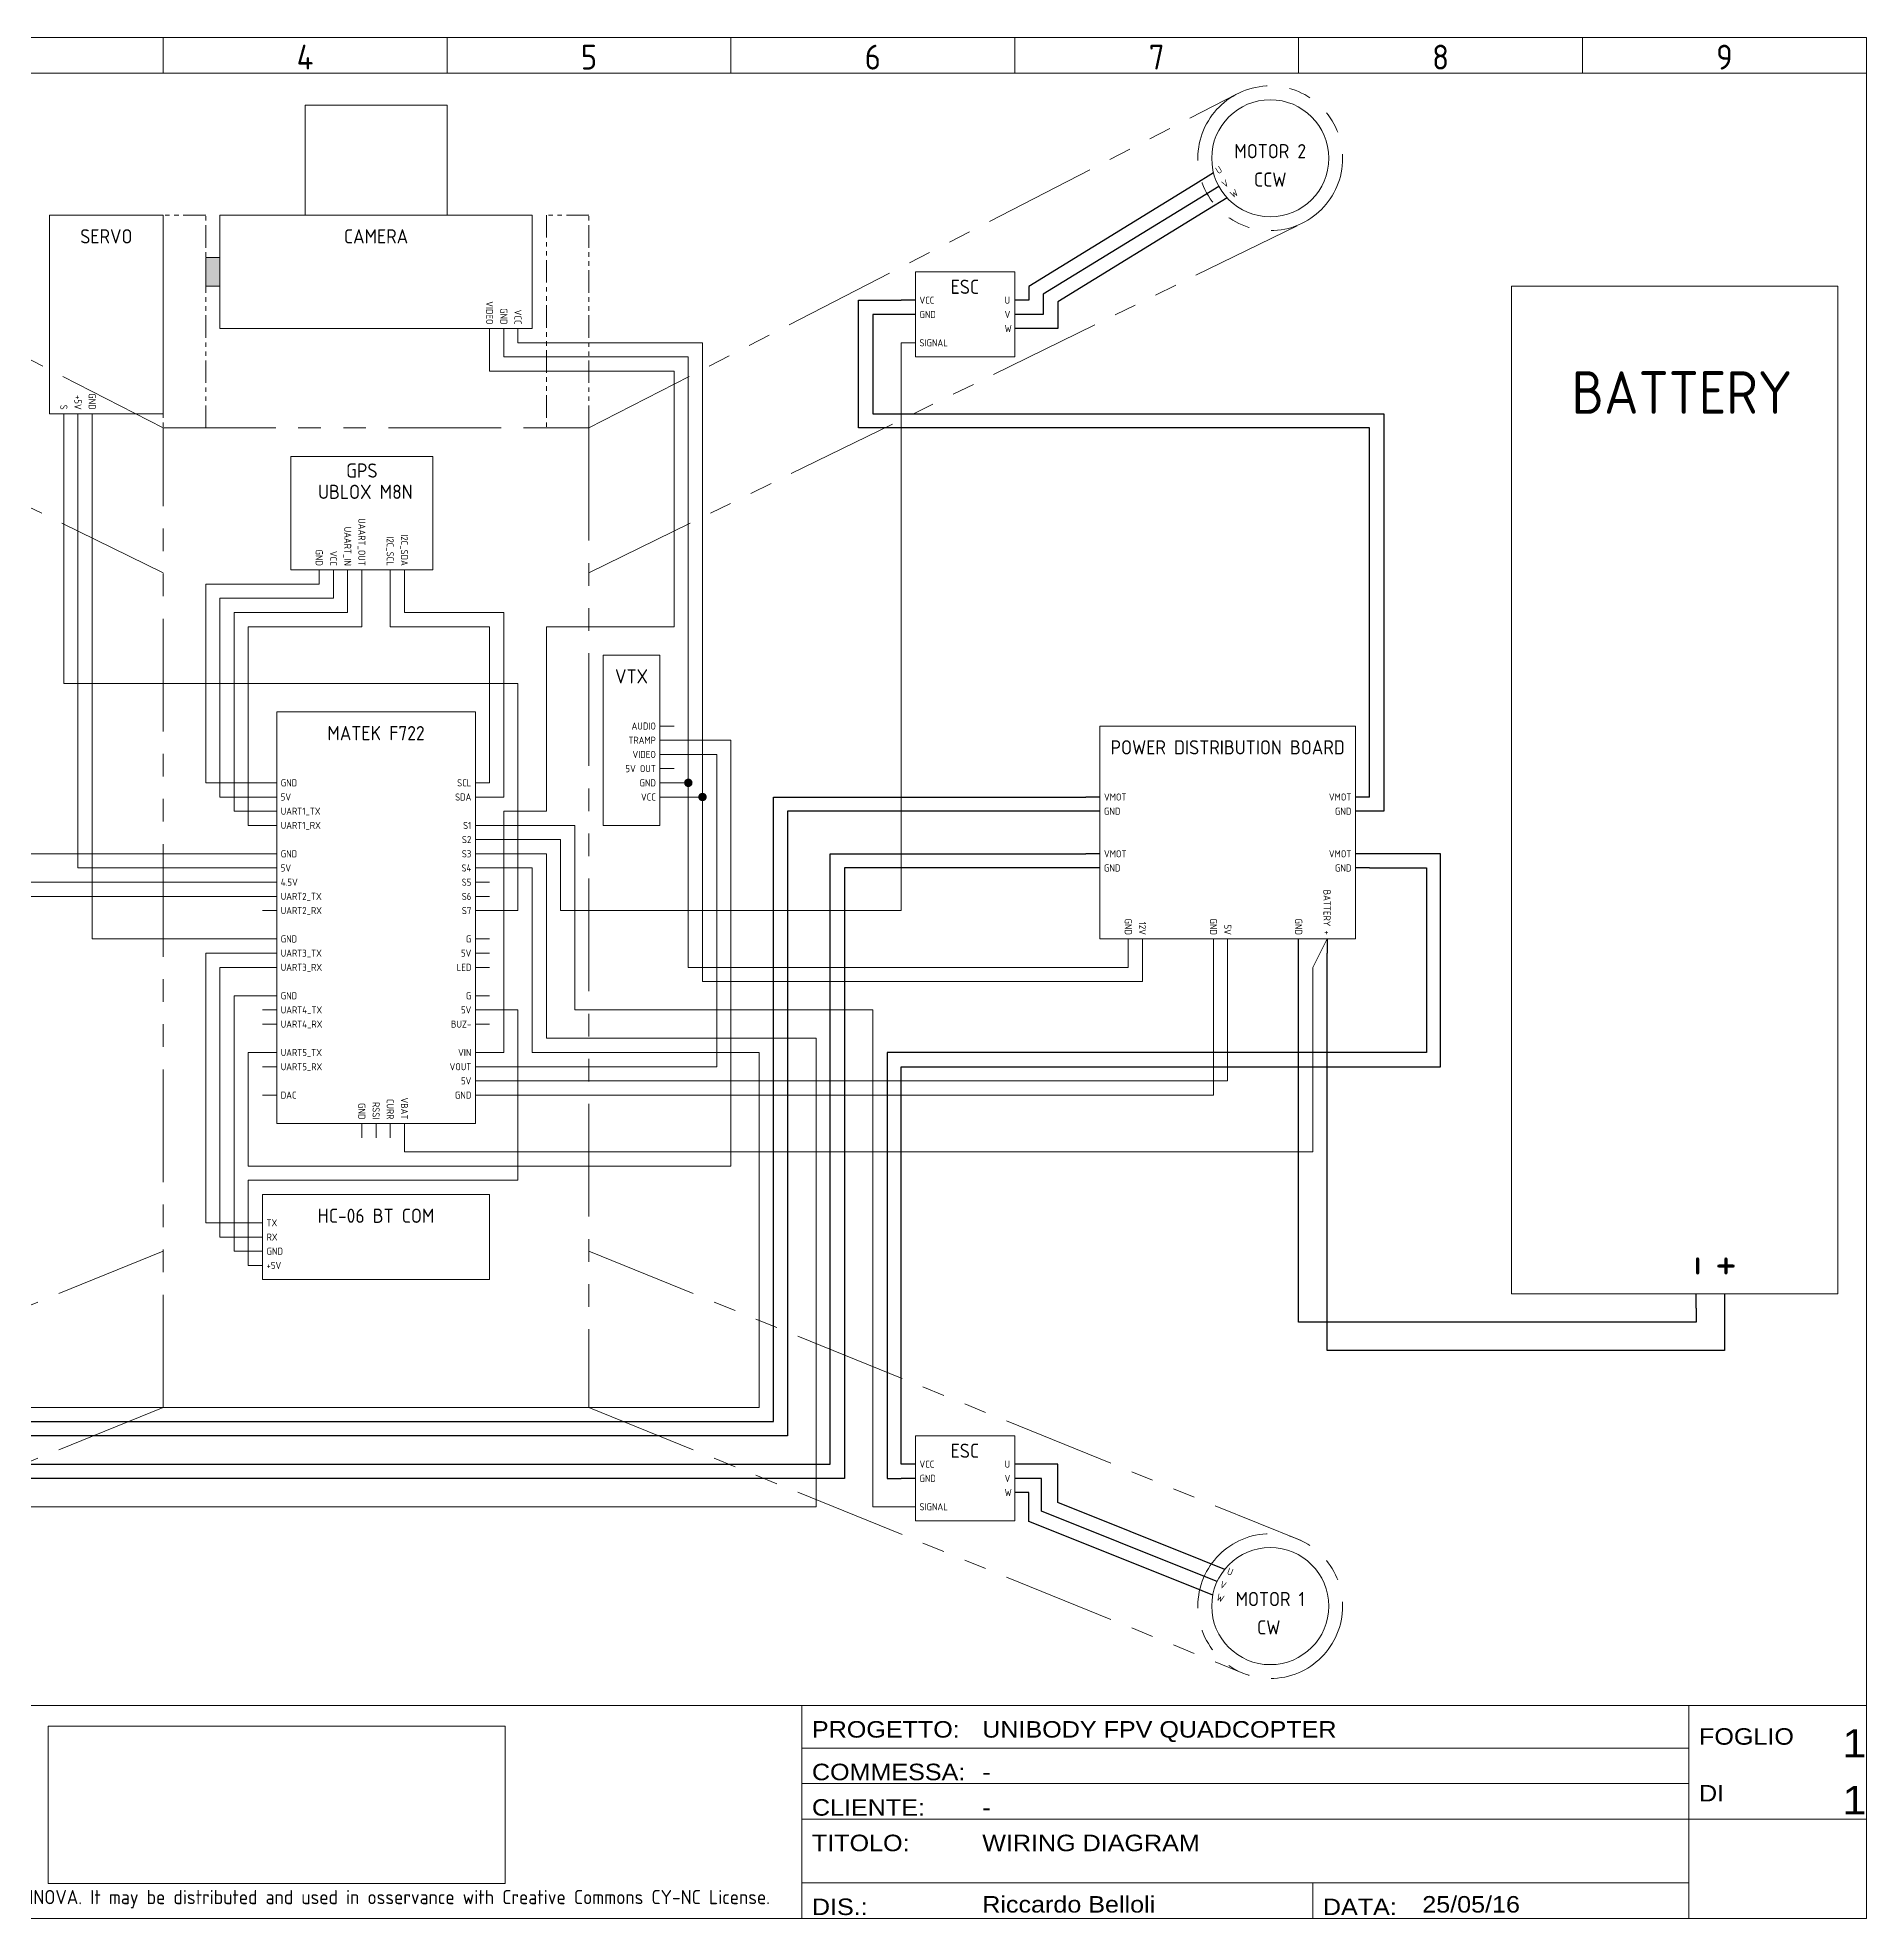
# Model space of a CAD drawing. Extents: x 10 to 410, y 10 to 275.
# Drawn here: x 152.3 to 410, y 10 to 275 of the extents above; entities that cross this region are included whole.
import ezdxf
from ezdxf.enums import TextEntityAlignment as Align

# ---------------------------------------------------------------- set-up
doc = ezdxf.new("R2010")
doc.units = 0
doc.linetypes.add('PHANTOM2', pattern=[31.75, 15.875, -3.175, 3.175, -3.175, 3.175, -3.175])
doc.layers.get('0').update_dxf_attribs({"lineweight": 5})
for name, color, linetype, lineweight in [('AM_0', 7, 'Continuous', 5), ('CARTIGLIO', 7, 'Continuous', 5), ('COMPONENTI', 7, 'Continuous', 50), ('DESC_COMPONENTI', 1, 'Continuous', 5), ('FILI_POTENZA', 2, 'Continuous', 30), ('INDICE_COMPONENTI', 30, 'Continuous', 5), ('PIN_NAME', 6, 'Continuous', 5), ('TESTO', 7, 'Continuous', 50)]:
    doc.layers.add(name, color=color, linetype=linetype, lineweight=lineweight)
doc.styles.add('Caddy_arial', font='arial.ttf', dxfattribs={"width": 1.1})
doc.styles.get("Standard").update_dxf_attribs({"font": 'geniso.shx', "oblique": 15})
picture_1 = doc.add_image_def('image1.jpg', size_in_pixel=(3072, 1059))

# ---------------------------------------------------------------- blocks, each defined once
blk = doc.blocks.new('NAZE32_REV6')
for p, q in [((-2, -4), (-4, -4)), ((26, -4), (28, -4)), ((-2, -6), (-4, -6)), ((26, -6), (28, -6)), ((-4, -8), (-2, -8)), ((-4, -10), (-2, -10)), ((26, -10), (28, -10)), ((26, -12), (28, -12)), ((-2, -14), (-4, -14)), ((28, -14), (26, -14)), ((-2, -16), (-4, -16)), ((-2, -18), (-4, -18)), ((26, -16), (28, -16)), ((28, -18), (26, -18)), ((-2, -20), (-4, -20)), ((26, -20), (28, -20)), ((-2, -22), (-4, -22)), ((26, -22), (28, -22)), ((-2, -26), (-4, -26)), ((26, -26), (28, -26)), ((-2, -28), (-4, -28)), ((26, -28), (28, -28)), ((-2, -30), (-4, -30)), ((26, -30), (28, -30)), ((-2, -34), (-4, -34)), ((26, -34), (28, -34)), ((-2, -36), (-4, -36)), ((26, -36), (28, -36)), ((-2, -38), (-4, -38)), ((26, -38), (28, -38)), ((-2, -42), (-4, -42)), ((26, -42), (28, -42)), ((-2, -44), (-4, -44)), ((26, -44), (28, -44)), ((26, -46), (28, -46)), ((-2, -48), (-4, -48)), ((26, -48), (28, -48)), ((10, -52), (10, -54)), ((12, -54), (12, -52)), ((14, -54), (14, -52)), ((16, -54), (16, -52))]:
    blk.add_line(p, q)
at = {"layer": 'AM_0'}
for p, q in [((-2, -52), (-2, 6)), ((-2, 6), (26, 6)), ((26, 6), (26, -52)), ((26, -52), (-2, -52))]:
    blk.add_line(p, q, dxfattribs=at)
at = {"layer": 'COMPONENTI'}
blk.add_text('MATEK F722', height=2, dxfattribs=at).set_placement((12, 2), align=Align.CENTER)
at = {"layer": 'DESC_COMPONENTI', "style": 'Caddy_arial', "width": 1.1}
blk.add_attdef('DESC', text='', height=1, dxfattribs=at).set_placement((24.09, -50.5), align=Align.TOP_LEFT)
at = {"layer": 'PIN_NAME'}
for s, p in [(' GND', (-2, -4)), (' 5V', (-2, -6)), (' UART1_TX', (-2, -8)), (' UART1_RX', (-2, -10)), (' 5V', (-2, -16)), (' GND', (-2, -14)), (' 4.5V', (-2, -18)), (' UART2_TX', (-2, -20)), (' UART2_RX', (-2, -22)), (' GND', (-2, -26)), (' UART3_TX', (-2, -28)), (' UART3_RX', (-2, -30)), (' GND', (-2, -34)), (' UART4_TX', (-2, -36)), (' UART4_RX', (-2, -38)), (' UART5_TX', (-2, -42)), (' UART5_RX', (-2, -44)), (' DAC', (-2, -48))]:
    blk.add_text(s, height=1, dxfattribs=at).set_placement(p, align=Align.MIDDLE_LEFT)
for s, p in [('SCL ', (26, -4)), ('SDA ', (26, -6)), ('S1 ', (26, -10)), ('S2 ', (26, -12)), ('S4 ', (26, -16)), ('S3 ', (26, -14)), ('S5 ', (26, -18)), ('S6 ', (26, -20)), ('S7 ', (26, -22)), ('G ', (26, -26)), ('5V ', (26, -28)), ('LED ', (26, -30)), ('G ', (26, -34)), ('5V ', (26, -36)), ('BUZ- ', (26, -38)), ('VIN ', (26, -42)), ('VOUT ', (26, -44)), ('GND ', (26, -48)), ('5V ', (26, -46))]:
    blk.add_text(s, height=1, dxfattribs=at).set_placement(p, align=Align.MIDDLE_RIGHT)
for s, p in [('GND ', (10, -52)), ('RSSI ', (12, -52)), ('CURR ', (14, -52)), ('VBAT ', (16, -52))]:
    blk.add_text(s, height=1, rotation=270, dxfattribs=at).set_placement(p, align=Align.MIDDLE_RIGHT)
blk = doc.blocks.new('MINIMOSD')
for p, q in [((4, 2), (2, 2)), ((2, 0), (4, 0)), ((2, -2), (4, -2)), ((4, -4), (2, -4))]:
    blk.add_line(p, q)
at = {"layer": 'AM_0'}
for p, q in [((4, -6), (4, 6)), ((4, 6), (36, 6)), ((36, 6), (36, -6)), ((36, -6), (4, -6))]:
    blk.add_line(p, q, dxfattribs=at)
at = {"layer": 'COMPONENTI'}
blk.add_text('HC-06 BT COM', height=2, dxfattribs=at).set_placement((20, 2), align=Align.CENTER)
at = {"layer": 'DESC_COMPONENTI', "style": 'Caddy_arial', "width": 1.1}
blk.add_attdef('DESC', text='', height=1, dxfattribs=at).set_placement((36, -14), align=Align.TOP_LEFT)
at = {"layer": 'INDICE_COMPONENTI', "style": 'Caddy_arial', "width": 1.1}
blk.add_attdef('CODE', text='', height=1, dxfattribs=at).set_placement((36, -12), align=Align.TOP_LEFT)
at = {"layer": 'PIN_NAME'}
for s, p in [(' TX ', (4, 2)), (' RX ', (4, 0)), (' GND ', (4, -2)), (' +5V ', (4, -4))]:
    blk.add_text(s, height=1, dxfattribs=at).set_placement(p, align=Align.MIDDLE_LEFT)
blk = doc.blocks.new('SERVO')
for p, q in [((0, 0), (0, 2)), ((2, 0), (2, 2)), ((4, 0), (4, 2))]:
    blk.add_line(p, q)
at = {"ltscale": 0.2}
blk.add_lwpolyline([(14, 30), (-2, 30), (-2, 2), (14, 2)], close=True, dxfattribs=at)
at = {"layer": 'COMPONENTI'}
blk.add_text('SERVO', height=2, dxfattribs=at).set_placement((6, 26), align=Align.CENTER)
at = {"layer": 'PIN_NAME'}
for s, p in [('S ', (0, 2)), ('+5V ', (2, 2)), ('GND ', (4, 2))]:
    blk.add_text(s, height=1, rotation=270, dxfattribs=at).set_placement(p, align=Align.MIDDLE_RIGHT)
blk = doc.blocks.new('CAMERA')
for p, q in [((-4, 0), (-4, 2)), ((-2, 0), (-2, 2)), ((0, 0), (0, 2))]:
    blk.add_line(p, q)
for points in [[(-30, 18), (-10, 18), (-10, 33.5), (-30, 33.5)], [(-42, 18), (2, 18), (2, 2), (-42, 2)]]:
    blk.add_lwpolyline(points, close=True)
at = {"layer": 'COMPONENTI'}
blk.add_text('CAMERA', height=2, dxfattribs=at).set_placement((-20, 14), align=Align.CENTER)
at = {"layer": 'PIN_NAME'}
for s, p in [('VIDEO ', (-4, 2)), ('GND ', (-2, 2)), ('VCC ', (0, 2))]:
    blk.add_text(s, height=1, rotation=270, dxfattribs=at).set_placement(p, align=Align.MIDDLE_RIGHT)
blk = doc.blocks.new('VTX')
for p, q in [((36, -4), (38, -4)), ((38, -6), (36, -6)), ((36, -8), (38, -8)), ((36, -10), (38, -10)), ((36, -12), (38, -12)), ((36, -14), (38, -14))]:
    blk.add_line(p, q)
at = {"layer": 'AM_0'}
for p, q in [((28, -18), (28, 6)), ((28, 6), (36, 6)), ((36, 6), (36, -18)), ((36, -18), (28, -18))]:
    blk.add_line(p, q, dxfattribs=at)
at = {"layer": 'COMPONENTI'}
blk.add_text('VTX', height=2, dxfattribs=at).set_placement((32, 2), align=Align.CENTER)
at = {"layer": 'DESC_COMPONENTI', "style": 'Caddy_arial', "width": 1.1}
blk.add_attdef('DESC', text='', height=1, dxfattribs=at).set_placement((36, -22), align=Align.TOP_LEFT)
at = {"layer": 'INDICE_COMPONENTI', "style": 'Caddy_arial', "width": 1.1}
blk.add_attdef('CODE', text='', height=1, dxfattribs=at).set_placement((36, -19), align=Align.TOP_LEFT)
at = {"layer": 'PIN_NAME'}
for s, p in [('AUDIO ', (36, -4)), ('TRAMP ', (36, -6)), ('VIDEO ', (36, -8)), ('5V OUT ', (36, -10)), ('GND ', (36, -12)), ('VCC ', (36, -14))]:
    blk.add_text(s, height=1, dxfattribs=at).set_placement(p, align=Align.MIDDLE_RIGHT)
blk = doc.blocks.new('PDB')
for p, q in [((-22, 2), (-22, 0)), ((-20, 2), (-20, 0)), ((-10, 0), (-10, 2)), ((-8, 2), (-8, 0))]:
    blk.add_line(p, q)
blk.add_lwpolyline([(-26, 32), (10, 32), (10, 2), (-26, 2)], close=True)
at = {"layer": 'FILI_POTENZA', "color": 1}
for p, q in [((-26, 22), (-28, 22)), ((12, 22), (10, 22)), ((-26, 14), (-28, 14)), ((12, 14), (10, 14)), ((6, 2), (6, 0))]:
    blk.add_line(p, q, dxfattribs=at)
at = {"layer": 'FILI_POTENZA', "color": 7}
for p, q in [((-26, 20), (-28, 20)), ((12, 20), (10, 20)), ((-26, 12), (-28, 12)), ((12, 12), (10, 12)), ((2, 0), (2, 2))]:
    blk.add_line(p, q, dxfattribs=at)
at = {"layer": 'COMPONENTI'}
blk.add_text('POWER DISTRIBUTION BOARD', height=2, dxfattribs=at).set_placement((-8, 28), align=Align.CENTER)
at = {"layer": 'PIN_NAME'}
for s, p in [(' VMOT', (-26, 22)), (' GND', (-26, 20)), (' VMOT', (-26, 14)), (' GND', (-26, 12))]:
    blk.add_text(s, height=1, dxfattribs=at).set_placement(p, align=Align.MIDDLE_LEFT)
for s, p in [(' VMOT ', (10, 22)), (' GND ', (10, 20)), (' VMOT ', (10, 14)), (' GND ', (10, 12))]:
    blk.add_text(s, height=1, dxfattribs=at).set_placement(p, align=Align.MIDDLE_RIGHT)
for s, p in [('BATTERY + ', (6, 2)), ('GND ', (-22, 2)), ('12V ', (-20, 2)), ('GND ', (-10, 2)), ('5V ', (-8, 2)), ('GND ', (2, 2))]:
    blk.add_text(s, height=1, rotation=270, dxfattribs=at).set_placement(p, align=Align.MIDDLE_RIGHT)
blk = doc.blocks.new('ESC_MI')
blk.add_line((-18, -6), (-16, -6))
blk.add_lwpolyline([(-16, 4), (-2, 4), (-2, -8), (-16, -8)], close=True)
at = {"layer": 'FILI_POTENZA', "color": 1}
blk.add_line((-16, 0), (-18, 0), dxfattribs=at)
at = {"layer": 'FILI_POTENZA', "color": 7}
for p, q in [((0, 0), (-2, 0)), ((-16, -2), (-18, -2)), ((0, -2), (-2, -2)), ((0, -4), (-2, -4))]:
    blk.add_line(p, q, dxfattribs=at)
at = {"layer": 'COMPONENTI'}
blk.add_text('ESC', height=2, dxfattribs=at).set_placement((-9.03, 0.89), align=Align.CENTER)
at = {"layer": 'PIN_NAME'}
for s, p in [(' VCC ', (-16, 0)), (' U', (-4, 0)), (' GND ', (-16, -2)), (' V', (-4, -2)), (' W', (-4, -4)), (' SIGNAL ', (-16, -6))]:
    blk.add_text(s, height=1, dxfattribs=at).set_placement(p, align=Align.MIDDLE_LEFT)
blk = doc.blocks.new('GPS')
for p, q in [((4, -26), (4, -24)), ((6, -24), (6, -26)), ((8, -26), (8, -24)), ((10, -26), (10, -24)), ((14, -26), (14, -24)), ((16, -26), (16, -24))]:
    blk.add_line(p, q)
at = {"layer": 'AM_0'}
for p, q in [((0, -24), (0, -8)), ((0, -8), (20, -8)), ((20, -8), (20, -24)), ((20, -24), (0, -24))]:
    blk.add_line(p, q, dxfattribs=at)
at = {"layer": 'COMPONENTI'}
for s, p in [('GPS', (10, -11)), ('UBLOX M8N', (10.5, -14))]:
    blk.add_text(s, height=2, dxfattribs=at).set_placement(p, align=Align.CENTER)
at = {"layer": 'DESC_COMPONENTI', "style": 'Caddy_arial', "width": 1.1}
blk.add_attdef('DESC', text='', height=1, dxfattribs=at).set_placement((24.09, -28.5), align=Align.TOP_LEFT)
at = {"layer": 'INDICE_COMPONENTI', "style": 'Caddy_arial', "width": 1.1}
blk.add_attdef('CODE', text='', height=1, dxfattribs=at).set_placement((24.09, -26.5), align=Align.TOP_LEFT)
at = {"layer": 'PIN_NAME'}
for s, p in [('UAART_IN ', (8, -24)), ('UAART_OUT ', (10, -24)), ('I2C_SCL ', (14, -24)), ('I2C_SDA ', (16, -24)), ('GND ', (4, -24)), ('VCC ', (6, -24))]:
    blk.add_text(s, height=1, rotation=270, dxfattribs=at).set_placement(p, align=Align.MIDDLE_RIGHT)

msp = doc.modelspace()

# ---------------------------------------------------------------- hatches: boundary and pattern name
h = msp.add_hatch(color=256)
h.dxf.hatch_style = 1
h.paths.add_polyline_path([(178, 244), (176, 244), (176, 240), (178, 240)])
h = msp.add_hatch(color=5)
edge = h.paths.add_edge_path()
edge.add_arc((244, 170), 0.6, 0, 360)
h = msp.add_hatch(color=1)
edge = h.paths.add_edge_path()
edge.add_arc((246, 168), 0.6, 0, 360)

# ---------------------------------------------------------------- linework, layer by layer
at = {"color": 7, "linetype": 'PHANTOM2'}
for p, q in [((170, 220), (78.67, 267.07)), ((230, 220), (321.33, 267.07)), ((170, 199.6), (69.51, 248.84)), ((230, 199.6), (330.49, 248.84)), ((170, 104), (69.66, 63.23)), ((230, 104), (330.34, 63.23)), ((170, 82), (77.84, 44.55)), ((230, 82), (322.16, 44.55))]:
    msp.add_line(p, q, dxfattribs=at)
at = {"color": 231}
for p, q in [((216, 228), (216, 232)), ((242, 228), (216, 228)), ((242, 192), (242, 228)), ((224, 166), (224, 192)), ((224, 192), (242, 192)), ((248, 174), (242, 174)), ((248, 174), (248, 130)), ((218, 166), (224, 166)), ((218, 132), (218, 166)), ((216, 132), (218, 132)), ((216, 130), (248, 130))]:
    msp.add_line(p, q, dxfattribs=at)
at = {"color": 5}
for p, q in [((218, 232), (218, 230)), ((218, 230), (244, 230)), ((244, 230), (244, 178)), ((160, 148), (160, 220)), ((192, 198), (176, 198)), ((176, 198), (176, 170)), ((244, 178), (244, 144)), ((184, 170), (176, 170)), ((242, 170), (244, 170)), ((150, 160), (184, 160)), ((184, 148), (160, 148)), ((306, 146), (306, 144)), ((318, 146), (318, 126)), ((306, 144), (244, 144)), ((180, 104), (180, 140)), ((180, 140), (184, 140)), ((216, 126), (318, 126)), ((182, 104), (180, 104))]:
    msp.add_line(p, q, dxfattribs=at)
at = {"color": 1}
for p, q in [((220, 232), (246, 232)), ((246, 232), (246, 180)), ((158, 220), (158, 158)), ((194, 196), (194, 198)), ((178, 168), (178, 196)), ((178, 196), (194, 196)), ((246, 142), (246, 180)), ((184, 168), (178, 168)), ((246, 168), (240, 168)), ((158, 158), (184, 158)), ((184, 156), (148, 156)), ((308, 146), (308, 142)), ((320, 146), (320, 128)), ((334, 148), (332, 144)), ((332, 144), (332, 118)), ((308, 142), (246, 142)), ((220, 138), (216, 138)), ((220, 114), (220, 138)), ((216, 128), (320, 128)), ((204, 120), (204, 118)), ((204, 118), (332, 118)), ((182, 102), (182, 114)), ((182, 114), (220, 114))]:
    msp.add_line(p, q, dxfattribs=at)
at = {"color": 40}
for p, q in [((274, 152), (274, 232)), ((156, 184), (156, 220)), ((220, 184), (156, 184)), ((220, 152), (220, 184)), ((216, 164), (228, 164)), ((216, 162), (226, 162)), ((226, 162), (226, 152)), ((228, 138), (228, 164)), ((216, 160), (224, 160)), ((224, 160), (224, 134)), ((216, 158), (222, 158)), ((222, 158), (222, 132)), ((216, 152), (220, 152)), ((226, 152), (274, 152)), ((270, 138), (228, 138)), ((270, 68), (270, 138)), ((262, 134), (224, 134)), ((262, 68), (262, 134)), ((222, 132), (254, 132)), ((254, 132), (254, 82)), ((254, 82), (140, 82)), ((128, 68), (262, 68)), ((274, 68), (270, 68))]:
    msp.add_line(p, q, dxfattribs=at)
at = {"color": 3}
for p, q in [((196, 194), (196, 198)), ((180, 166), (180, 194)), ((180, 194), (196, 194)), ((242, 176), (250, 176)), ((250, 176), (250, 116)), ((184, 166), (180, 166)), ((146, 154), (184, 154)), ((176, 108), (176, 146)), ((176, 146), (184, 146)), ((184, 132), (182, 132)), ((182, 132), (182, 116)), ((182, 116), (250, 116)), ((182, 108), (176, 108))]:
    msp.add_line(p, q, dxfattribs=at)
at = {"color": 2}
for p, q in [((198, 198), (198, 192)), ((198, 192), (182, 192)), ((182, 192), (182, 164)), ((182, 164), (184, 164)), ((178, 106), (178, 144)), ((178, 144), (184, 144)), ((182, 106), (178, 106))]:
    msp.add_line(p, q, dxfattribs=at)
at = {"color": 6}
for p, q in [((202, 198), (202, 192)), ((202, 192), (216, 192)), ((216, 192), (216, 170))]:
    msp.add_line(p, q, dxfattribs=at)
at = {"color": 4}
for p, q in [((204, 194), (204, 198)), ((218, 194), (204, 194)), ((218, 168), (218, 194)), ((216, 168), (218, 168))]:
    msp.add_line(p, q, dxfattribs=at)
at = {"color": 7, "linetype": 'PHANTOM2', "ltscale": 0.2}
for points in [[(170, 220), (176, 220), (176, 250), (170, 250)], [(224, 220), (230, 220), (230, 250), (224, 250)]]:
    msp.add_lwpolyline(points, close=True, dxfattribs=at)
for points in [[(176, 240), (178, 240), (178, 244), (176, 244)], [(360, 240), (406, 240), (406, 98), (360, 98)]]:
    msp.add_lwpolyline(points, close=True)
at = {"color": 7, "linetype": 'PHANTOM2'}
msp.add_lwpolyline([(170, 220), (230, 220), (230, 82), (170, 82)], close=True, dxfattribs=at)
for centre in [(326, 258), (326, 54)]:
    msp.add_circle(centre, 10.2, dxfattribs=at)
for centre in [(326, 258), (326, 54)]:
    msp.add_circle(centre, 8.25)
at = {"layer": 'CARTIGLIO'}
for p, q in [((10, 275, 1), (410, 275, 1)), ((170, 270, 1), (170, 275, 1)), ((210, 275, 1), (210, 270, 1)), ((250, 275, 1), (250, 270, 1)), ((290, 275, 1), (290, 270, 1)), ((330, 275, 1), (330, 270, 1)), ((370, 275, 1), (370, 270, 1)), ((410, 275, 1), (410, 10, 1)), ((10, 270, 1), (410, 270, 1)), ((10, 40, 1), (410, 40, 1)), ((260, 40, 1), (260, 10, 1)), ((385, 40, 1), (385, 10, 1)), ((260, 34, 1), (385, 34, 1)), ((260, 29, 1), (385, 29, 1)), ((260, 24, 1), (410, 24, 1)), ((260, 15, 1), (385, 15, 1)), ((332, 15, 1), (332, 10, 1)), ((410, 10, 1), (10, 10, 1))]:
    msp.add_line(p, q, dxfattribs=at)
at = {"layer": 'FILI_POTENZA', "color": 7}
for p, q in [((318.02, 255.93), (315.16, 254.18)), ((315.16, 254.18), (292, 239.95)), ((316.06, 252.38), (294.01, 238.83)), ((318.76, 254.04), (316.06, 252.38)), ((319.93, 252.41), (317.17, 250.72)), ((317.17, 250.72), (296.06, 237.75)), ((292, 239.95), (292, 238)), ((294.01, 238.83), (294.01, 236)), ((294.01, 236), (292, 236)), ((296.06, 237.75), (296.06, 234)), ((296.06, 234), (292, 234)), ((386, 96), (386, 98)), ((296.08, 74), (292, 74)), ((293.77, 72), (292, 72)), ((293.77, 67.38), (293.77, 72)), ((296.08, 68.61), (296.08, 74)), ((291.99, 65.94), (291.99, 70)), ((315.57, 58.64), (293.77, 67.38)), ((316.47, 60.43), (296.08, 68.61)), ((314.89, 56.75), (291.99, 65.94)), ((318.51, 57.45), (315.57, 58.64)), ((319.58, 59.18), (316.47, 60.43)), ((317.9, 55.54), (314.89, 56.75))]:
    msp.add_line(p, q, dxfattribs=at)
at = {"layer": 'FILI_POTENZA', "color": 1}
for p, q in [((268, 238), (274, 238)), ((268, 220), (268, 238)), ((340, 220), (268, 220)), ((340, 168), (340, 220)), ((256, 80), (256, 168)), ((256, 168), (300, 168)), ((264, 74), (264, 160)), ((264, 160), (300, 160)), ((350, 160), (340, 160)), ((350, 130), (350, 160)), ((334, 90), (334, 146)), ((274, 74), (274, 130)), ((274, 130), (350, 130)), ((390, 98), (390, 96)), ((390, 96), (390, 90)), ((390, 90), (334, 90)), ((138, 80), (256, 80)), ((128, 74), (264, 74))]:
    msp.add_line(p, q, dxfattribs=at)
at = {"layer": 'FILI_POTENZA', "color": 5}
for p, q in [((274, 236), (270, 236)), ((270, 236), (270, 222)), ((270, 222), (342, 222)), ((342, 222), (342, 166)), ((300, 166), (258, 166)), ((258, 166), (258, 78)), ((342, 166), (340, 166)), ((300, 158), (266, 158)), ((266, 158), (266, 72)), ((340, 158), (348, 158)), ((348, 158), (348, 132)), ((330, 94), (330, 146)), ((348, 132), (272, 132)), ((272, 132), (272, 72)), ((386, 96), (386, 94)), ((386, 94), (330, 94)), ((258, 78), (136, 78)), ((266, 72), (128, 72)), ((272, 72), (274, 72))]:
    msp.add_line(p, q, dxfattribs=at)

# ---------------------------------------------------------------- block references
for name, p in [('CAMERA', (220, 232)), ('SERVO', (156, 220)), ('ESC_MI', (292, 238)), ('GPS', (188, 224)), ('VTX', (204, 182)), ('PDB', (328, 146)), ('MINIMOSD', (180, 106)), ('ESC_MI', (292, 74))]:
    msp.add_blockref(name, p)
at = {"color": 4}
msp.add_blockref('NAZE32_REV6', (188, 174), dxfattribs=at)

# ---------------------------------------------------------------- texts
at = {"layer": 'CARTIGLIO'}
for s, height, p in [('4', 3.5, (190, 270.5, 1)), ('5', 3.5, (230, 270.5, 1)), ('6', 3.5, (270, 270.5, 1)), ('7', 3.5, (310, 270.5, 1)), ('8', 3.5, (350, 270.5, 1)), ('9', 3.5, (390, 270.5, 1)), ('This document is property of INOVA. It may be distributed and used in osservance with Creative Commons CY-NC License.', 2, (186.2, 12, 1))]:
    msp.add_text(s, height=height, dxfattribs=at).set_placement(p, align=Align.CENTER)
at = {"layer": 'CARTIGLIO', "style": 'Caddy_arial', "width": 1.089}
for s, p in [('PROGETTO:', (261.42, 35.47, 1)), ('FOGLIO', (386.42, 34.47, 1)), ('COMMESSA:', (261.42, 29.47, 1)), ('CLIENTE:', (261.42, 24.47, 1)), ('DI', (386.42, 26.47, 1)), ('TITOLO:', (261.42, 19.47, 1)), ('DIS.:', (261.42, 10.47, 1)), ('DATA:', (333.42, 10.47, 1))]:
    msp.add_text(s, height=2.325, dxfattribs=at).set_placement(p)
at = {"layer": 'COMPONENTI'}
for s, height, p in [('MOTOR 2', 2, (326, 258)), ('CCW', 2, (326, 254)), ('BATTERY', 6, (384, 222)), ('MOTOR 1', 2, (326, 54)), ('CW', 2, (325.79, 50))]:
    msp.add_text(s, height=height, dxfattribs=at).set_placement(p, align=Align.CENTER)
at = {"layer": 'PIN_NAME'}
for s, rotation, p in [(' U', 31.5676, (317.93, 255.85)), (' V', 31.5676, (318.82, 253.92)), (' W', 31.5676, (319.98, 252.47)), (' U', 338.1399, (319.46, 59.2)), (' W', 338.1399, (317.97, 55.54)), (' V', 338.1399, (318.45, 57.34))]:
    msp.add_text(s, height=1, rotation=rotation, dxfattribs=at).set_placement(p, align=Align.MIDDLE_LEFT)
for s, p in [('- ', (386.74, 97.54)), ('+ ', (390.74, 97.54))]:
    msp.add_text(s, height=5, rotation=270, dxfattribs=at).set_placement(p, align=Align.MIDDLE_RIGHT)
at = {"layer": 'TESTO', "style": 'Caddy_arial', "width": 1.089}
for s, height, p in [('UNIBODY FPV QUADCOPTER', 2.325, (285.42, 35.47, 1)), ('-', 2.33, (285.42, 29.47, 1)), ('-', 2.33, (285.42, 24.47, 1)), ('WIRING DIAGRAM', 2.325, (285.42, 19.47, 1)), ('Riccardo Belloli', 2.325, (285.42, 10.82, 1)), ('25/05/16', 2.325, (347.42, 10.82, 1))]:
    msp.add_text(s, height=height, dxfattribs=at).set_placement(p)
for p in [(410, 32.67, 1), (410, 24.67, 1)]:
    msp.add_text('1', height=3.99, dxfattribs=at).set_placement(p, align=Align.RIGHT)

# ---------------------------------------------------------------- pictures from other files: only their frames are drawn
at = {"layer": 'CARTIGLIO'}
image = msp.add_image(picture_1, insert=(153.81, 14.91, 1), size_in_units=(64.37, 22.19), dxfattribs=at)
image.dxf.flags = 7

doc.saveas('drawing.dxf')
